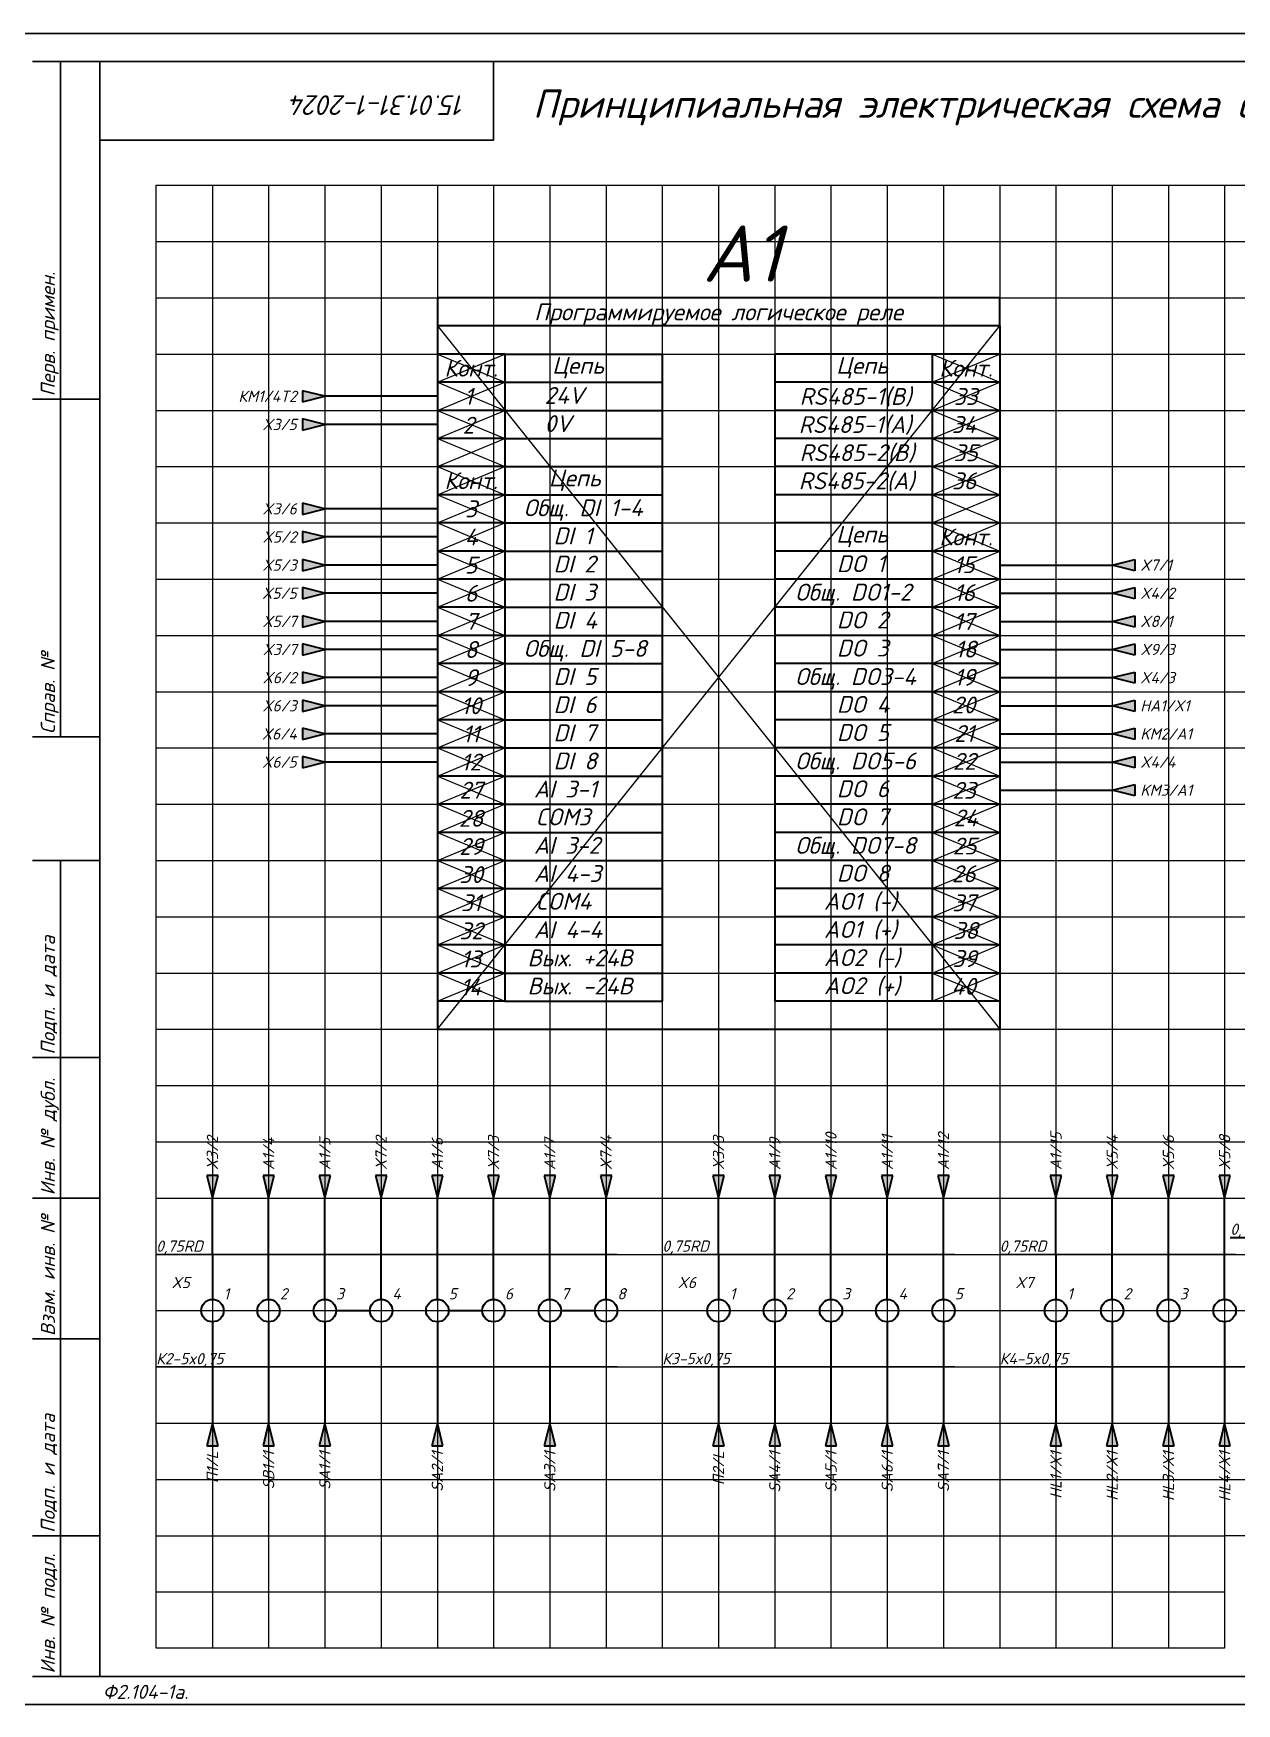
# Model space of a CAD drawing. Header units: millimetres. Extents: x 0 to 53000, y -591 to 24400.
# Drawn here: x 9268.2 to 9482.1, y 300.2 to 597 of the extents above; entities that cross this region are included whole.
import ezdxf
from ezdxf.enums import TextEntityAlignment as Align

# ---------------------------------------------------------------- set-up
doc = ezdxf.new("R2010")
doc.units = ezdxf.units.MM
doc.layers.add('Основная', color=7, linetype='Continuous', lineweight=30)
doc.layers.add('Тонкая для кабелей', color=7, linetype='Continuous', lineweight=15)
doc.layers.add('Привязки', color=2, linetype='Continuous', lineweight=0, plot=False, transparency=0.8)
doc.layers.add('рамка', color=253, linetype='Continuous', lineweight=5, transparency=0.8)
doc.styles.add('текст', font='isocpeui.ttf')

# ---------------------------------------------------------------- blocks, each defined once
blk = doc.blocks.new('*U110')
for p, q in [((8, 292), (20, 292)), ((13, 232), (13, 292)), ((90, 292), (90, 292)), ((90, 292), (90, 292)), ((90, 278), (90, 292)), ((90, 292), (90, 292)), ((90, 292), (90, 292)), ((90, 292), (90, 292)), ((20, 278), (90, 278)), ((8, 232), (20, 232)), ((13, 172), (13, 232)), ((8, 172), (20, 172)), ((8, 150), (20, 150)), ((13, 115), (13, 150)), ((8, 115), (20, 115)), ((13, 90), (13, 115)), ((8, 90), (20, 90)), ((13, 65), (13, 90)), ((8, 65), (20, 65)), ((13, 30), (13, 65)), ((8, 30), (20, 30)), ((13, 5), (13, 30)), ((20, 5), (8, 5))]:
    blk.add_line(p, q)
blk.add_lwpolyline([(20, 5), (415, 5), (415, 292), (20, 292)], close=True)
at = {"layer": 'Привязки'}
blk.add_lwpolyline([(0, 0), (420, 0), (420, 297), (0, 297)], close=True, dxfattribs=at)
at = {"layer": 'рамка'}
blk.add_lwpolyline([(0, 297), (420, 297), (420, 0), (0, 0)], close=True, dxfattribs=at)
at = {"style": 'текст'}
for s, p in [('Перв. примен.', (12, 232.5)), ('Справ. №', (12, 172.5)), ('Подп. и дата', (12, 115.5)), ('Инв. № дубл.', (12, 90.5)), ('Взам. инв. №', (12, 65.5)), ('Подп. и дата', (12, 30.5)), ('Инв. № подл.', (12, 5.5))]:
    blk.add_text(s, height=2.5, rotation=90, dxfattribs=at).set_placement(p)
for s, height, p in [('Ф2.104-1.', 0.005, (20, 4.99)), ('Ф2.104-1а.', 2.5, (20.5, 1))]:
    blk.add_text(s, height=height, dxfattribs=at).set_placement(p)
for tag, p, height in [('12', (90, 292), 0.00000373), ('13', (90, 292), 0.00000373), ('27', (90, 292), 0.00000522), ('29', (105, 249), 3.5), ('ИЗМ2', (230.5, 16), 2.5), ('ЛИСТИЗМ2', (237.5, 16), 2.5), ('№ДОКУМИЗМ2', (247.5, 16), 2.5), ('28', (415, 20), 0.0000438), ('ОБОЗНАЧЕНИЕ', (300, 11), 5), ('ИЗМ1', (230.5, 11), 2.5), ('ЛИСТИЗМ1', (237.5, 11), 2.5), ('№ДОКУМИЗМ1', (247.5, 11), 2.5), ('ПОДПИЗМ1', (270.5, 11), 2.5), ('ДАТАИЗМ1', (285.5, 11), 2.5), ('ДАТАНКОНТР', (285.5, 11), 2.5), ('ДАТАУТВ', (285.5, 6), 2.5), ('РАЗРАБ', (415, 5), 0.0000135), ('ЛИСТОВ', (415, 5), 0.0000135), ('ПРОВ', (415, 5), 0.0000135), ('ТКОНТР', (415, 5), 0.0000135), ('НКОНТР', (415, 5), 0.0000135), ('УТВ', (415, 5), 0.0000135), ('10', (415, 5), 0.0000135), ('11', (415, 5), 0.0000135), ('ПОДПИЗМ2', (415, 5), 0.0000135), ('ДАТАИЗМ2', (415, 5), 0.0000135), ('ИЗМ3', (415, 5), 0.0000135), ('ЛИСТИЗМ3', (415, 5), 0.0000135), ('№ДОКУМИЗМ3', (415, 5), 0.0000135), ('ПОДПИЗМ3', (415, 5), 0.0000135), ('ДАТАИЗМ3', (415, 5), 0.0000135), ('ИЗМ4', (415, 5), 0.0000135), ('ЛИСТИЗМ4', (415, 5), 0.0000135), ('№ДОКУМИЗМ4', (415, 5), 0.0000135), ('ПОДПИЗМ4', (415, 5), 0.0000135), ('ДАТАИЗМ4', (415, 5), 0.0000135), ('ДАТАРАЗРАБ', (415, 5), 0.0000135), ('ДАТАПРОВ', (415, 5), 0.0000135), ('ДАТАТКОНТР', (415, 5), 0.0000135)]:
    blk.add_attdef(tag, p, '', height=height, dxfattribs=at)
for tag, p, height, rotation in [('ОБОЗНАЧЕНИЕ-ВЕРХ', (85, 286), 3.5, 180), ('ПРИМЕНЯЕМОСТЬ', (19, 232.5), 2.5, 90), ('СПРАВ№', (19, 172.5), 2.5, 90), ('ДАТАУЧЁТАДУБЛ', (19, 115.5), 2.5, 90), ('ИНВ№ДУБЛ', (19, 90.5), 2.5, 90), ('ВЗАМИНВ№', (19, 65.5), 2.5, 90), ('ДАТАУЧЁТА', (19, 30.5), 2.5, 90), ('ИНВ№ПОДЛ', (19, 5.5), 2.5, 90)]:
    blk.add_attdef(tag, p, '', height=height, rotation=rotation, dxfattribs=at)
blk.add_attdef('30', text='', height=5, dxfattribs=at).set_placement((355, 34), align=Align.MIDDLE)
for tag, height, p in [('ЛИСТ', 2.5, (410, 9)), ('НАИМЕНОВАНИЕ1', 0.000027, (415, 5)), ('НАИМЕНОВАНИЕ2', 0.0000189, (415, 5)), ('НАИМЕНОВАНИЕ3', 0.0000189, (415, 5)), ('НАИМЕНОВАНИЕ4', 0.0000135, (415, 5)), ('МАССА', 0.0000189, (415, 5)), ('МАСШТАБ', 0.0000189, (415, 5)), ('МАТЕРИАЛ1', 0.0000135, (415, 5)), ('МАТЕРИАЛ2', 0.0000135, (415, 5)), ('МАТЕРИАЛ3', 0.0000135, (415, 5)), ('ПРЕДПРИЯТИЕ1', 0.0000189, (415, 5)), ('ПРЕДПРИЯТИЕ2', 0.0000189, (415, 5)), ('ПРЕДПРИЯТИЕ3', 0.0000189, (415, 5))]:
    blk.add_attdef(tag, text='', height=height, dxfattribs=at).set_placement(p, align=Align.CENTER)
for tag in ['ЛИТЕРА', 'ЛИТЕРА2', 'ЛИТЕРА3']:
    blk.add_attdef(tag, text='', height=0.0000135, dxfattribs=at).set_placement((415, 5), align=Align.RIGHT)
for tag in ['ИНДЕКС', 'ИНДЕКС2', 'ИНДЕКС3']:
    blk.add_attdef(tag, text='', height=0.0000135, dxfattribs=at).set_placement((415, 5), align=Align.TOP_LEFT)

msp = doc.modelspace()

# ---------------------------------------------------------------- hatches: boundary and pattern name
at = {"layer": 'Основная'}
h = msp.add_hatch(color=256, dxfattribs=at)
h.dxf.hatch_style = 1
h.paths.add_polyline_path([(9320, 532.5), (9316, 533.5), (9316, 532.5)])
h.paths.add_polyline_path([(9320, 532.5), (9316, 532.5), (9316, 531.5)])
h = msp.add_hatch(color=256, dxfattribs=at)
h.dxf.hatch_style = 1
h.paths.add_polyline_path([(9320, 527.5), (9316, 528.5), (9316, 527.5)])
h.paths.add_polyline_path([(9320, 527.5), (9316, 527.5), (9316, 526.5)])
h = msp.add_hatch(color=256, dxfattribs=at)
h.dxf.hatch_style = 1
h.paths.add_polyline_path([(9320, 512.5), (9316, 513.5), (9316, 512.5)])
h.paths.add_polyline_path([(9320, 512.5), (9316, 512.5), (9316, 511.5)])
h = msp.add_hatch(color=256, dxfattribs=at)
h.dxf.hatch_style = 1
h.paths.add_polyline_path([(9320, 507.5), (9316, 508.5), (9316, 507.5)])
h.paths.add_polyline_path([(9320, 507.5), (9316, 507.5), (9316, 506.5)])
h = msp.add_hatch(color=256, dxfattribs=at)
h.dxf.hatch_style = 1
h.paths.add_polyline_path([(9320, 502.5), (9316, 503.5), (9316, 502.5)])
h.paths.add_polyline_path([(9320, 502.5), (9316, 502.5), (9316, 501.5)])
h = msp.add_hatch(color=256, dxfattribs=at)
h.dxf.hatch_style = 1
h.paths.add_polyline_path([(9460, 502.5), (9464, 503.5), (9464, 502.5)])
h.paths.add_polyline_path([(9460, 502.5), (9464, 502.5), (9464, 501.5)])
h = msp.add_hatch(color=256, dxfattribs=at)
h.dxf.hatch_style = 1
h.paths.add_polyline_path([(9320, 497.5), (9316, 498.5), (9316, 497.5)])
h.paths.add_polyline_path([(9320, 497.5), (9316, 497.5), (9316, 496.5)])
h = msp.add_hatch(color=256, dxfattribs=at)
h.dxf.hatch_style = 1
h.paths.add_polyline_path([(9460, 497.5), (9464, 498.5), (9464, 497.5)])
h.paths.add_polyline_path([(9460, 497.5), (9464, 497.5), (9464, 496.5)])
h = msp.add_hatch(color=256, dxfattribs=at)
h.dxf.hatch_style = 1
h.paths.add_polyline_path([(9320, 492.5), (9316, 493.5), (9316, 492.5)])
h.paths.add_polyline_path([(9320, 492.5), (9316, 492.5), (9316, 491.5)])
h = msp.add_hatch(color=256, dxfattribs=at)
h.dxf.hatch_style = 1
h.paths.add_polyline_path([(9460, 492.5), (9464, 493.5), (9464, 492.5)])
h.paths.add_polyline_path([(9460, 492.5), (9464, 492.5), (9464, 491.5)])
h = msp.add_hatch(color=256, dxfattribs=at)
h.dxf.hatch_style = 1
h.paths.add_polyline_path([(9320, 487.5), (9316, 488.5), (9316, 487.5)])
h.paths.add_polyline_path([(9320, 487.5), (9316, 487.5), (9316, 486.5)])
h = msp.add_hatch(color=256, dxfattribs=at)
h.dxf.hatch_style = 1
h.paths.add_polyline_path([(9460, 487.5), (9464, 488.5), (9464, 487.5)])
h.paths.add_polyline_path([(9460, 487.5), (9464, 487.5), (9464, 486.5)])
h = msp.add_hatch(color=256, dxfattribs=at)
h.dxf.hatch_style = 1
h.paths.add_polyline_path([(9320, 482.5), (9316, 483.5), (9316, 482.5)])
h.paths.add_polyline_path([(9320, 482.5), (9316, 482.5), (9316, 481.5)])
h = msp.add_hatch(color=256, dxfattribs=at)
h.dxf.hatch_style = 1
h.paths.add_polyline_path([(9460, 482.5), (9464, 483.5), (9464, 482.5)])
h.paths.add_polyline_path([(9460, 482.5), (9464, 482.5), (9464, 481.5)])
h = msp.add_hatch(color=256, dxfattribs=at)
h.dxf.hatch_style = 1
h.paths.add_polyline_path([(9320, 477.5), (9316, 478.5), (9316, 477.5)])
h.paths.add_polyline_path([(9320, 477.5), (9316, 477.5), (9316, 476.5)])
h = msp.add_hatch(color=256, dxfattribs=at)
h.dxf.hatch_style = 1
h.paths.add_polyline_path([(9460, 477.5), (9464, 478.5), (9464, 477.5)])
h.paths.add_polyline_path([(9460, 477.5), (9464, 477.5), (9464, 476.5)])
h = msp.add_hatch(color=256, dxfattribs=at)
h.dxf.hatch_style = 1
h.paths.add_polyline_path([(9320, 472.5), (9316, 473.5), (9316, 472.5)])
h.paths.add_polyline_path([(9320, 472.5), (9316, 472.5), (9316, 471.5)])
h = msp.add_hatch(color=256, dxfattribs=at)
h.dxf.hatch_style = 1
h.paths.add_polyline_path([(9460, 472.5), (9464, 473.5), (9464, 472.5)])
h.paths.add_polyline_path([(9460, 472.5), (9464, 472.5), (9464, 471.5)])
h = msp.add_hatch(color=256, dxfattribs=at)
h.dxf.hatch_style = 1
h.paths.add_polyline_path([(9320, 467.5), (9316, 468.5), (9316, 467.5)])
h.paths.add_polyline_path([(9320, 467.5), (9316, 467.5), (9316, 466.5)])
h = msp.add_hatch(color=256, dxfattribs=at)
h.dxf.hatch_style = 1
h.paths.add_polyline_path([(9460, 467.5), (9464, 468.5), (9464, 467.5)])
h.paths.add_polyline_path([(9460, 467.5), (9464, 467.5), (9464, 466.5)])
h = msp.add_hatch(color=256, dxfattribs=at)
h.dxf.hatch_style = 1
h.paths.add_polyline_path([(9460, 462.5), (9464, 463.5), (9464, 462.5)])
h.paths.add_polyline_path([(9460, 462.5), (9464, 462.5), (9464, 461.5)])
h = msp.add_hatch(color=256, dxfattribs=at)
h.dxf.hatch_style = 1
h.paths.add_polyline_path([(9300, 390), (9301, 394), (9300, 394)])
h.paths.add_polyline_path([(9300, 390), (9300, 394), (9299, 394)])
h = msp.add_hatch(color=256, dxfattribs=at)
h.dxf.hatch_style = 1
h.paths.add_polyline_path([(9310, 390), (9311, 394), (9310, 394)])
h.paths.add_polyline_path([(9310, 390), (9310, 394), (9309, 394)])
h = msp.add_hatch(color=256, dxfattribs=at)
h.dxf.hatch_style = 1
h.paths.add_polyline_path([(9320, 390), (9321, 394), (9320, 394)])
h.paths.add_polyline_path([(9320, 390), (9320, 394), (9319, 394)])
h = msp.add_hatch(color=256, dxfattribs=at)
h.dxf.hatch_style = 1
h.paths.add_polyline_path([(9330, 390), (9331, 394), (9330, 394)])
h.paths.add_polyline_path([(9330, 390), (9330, 394), (9329, 394)])
h = msp.add_hatch(color=256, dxfattribs=at)
h.dxf.hatch_style = 1
h.paths.add_polyline_path([(9340, 390), (9341, 394), (9340, 394)])
h.paths.add_polyline_path([(9340, 390), (9340, 394), (9339, 394)])
h = msp.add_hatch(color=256, dxfattribs=at)
h.dxf.hatch_style = 1
h.paths.add_polyline_path([(9350, 390), (9351, 394), (9350, 394)])
h.paths.add_polyline_path([(9350, 390), (9350, 394), (9349, 394)])
h = msp.add_hatch(color=256, dxfattribs=at)
h.dxf.hatch_style = 1
h.paths.add_polyline_path([(9360, 390), (9361, 394), (9360, 394)])
h.paths.add_polyline_path([(9360, 390), (9360, 394), (9359, 394)])
h = msp.add_hatch(color=256, dxfattribs=at)
h.dxf.hatch_style = 1
h.paths.add_polyline_path([(9370, 390), (9371, 394), (9370, 394)])
h.paths.add_polyline_path([(9370, 390), (9370, 394), (9369, 394)])
h = msp.add_hatch(color=256, dxfattribs=at)
h.dxf.hatch_style = 1
h.paths.add_polyline_path([(9390, 390), (9391, 394), (9390, 394)])
h.paths.add_polyline_path([(9390, 390), (9390, 394), (9389, 394)])
h = msp.add_hatch(color=256, dxfattribs=at)
h.dxf.hatch_style = 1
h.paths.add_polyline_path([(9400, 390), (9401, 394), (9400, 394)])
h.paths.add_polyline_path([(9400, 390), (9400, 394), (9399, 394)])
h = msp.add_hatch(color=256, dxfattribs=at)
h.dxf.hatch_style = 1
h.paths.add_polyline_path([(9410, 390), (9411, 394), (9410, 394)])
h.paths.add_polyline_path([(9410, 390), (9410, 394), (9409, 394)])
h = msp.add_hatch(color=256, dxfattribs=at)
h.dxf.hatch_style = 1
h.paths.add_polyline_path([(9420, 390), (9421, 394), (9420, 394)])
h.paths.add_polyline_path([(9420, 390), (9420, 394), (9419, 394)])
h = msp.add_hatch(color=256, dxfattribs=at)
h.dxf.hatch_style = 1
h.paths.add_polyline_path([(9430, 390), (9431, 394), (9430, 394)])
h.paths.add_polyline_path([(9430, 390), (9430, 394), (9429, 394)])
h = msp.add_hatch(color=256, dxfattribs=at)
h.dxf.hatch_style = 1
h.paths.add_polyline_path([(9450, 390), (9451, 394), (9450, 394)])
h.paths.add_polyline_path([(9450, 390), (9450, 394), (9449, 394)])
h = msp.add_hatch(color=256, dxfattribs=at)
h.dxf.hatch_style = 1
h.paths.add_polyline_path([(9460, 390), (9461, 394), (9460, 394)])
h.paths.add_polyline_path([(9460, 390), (9460, 394), (9459, 394)])
h = msp.add_hatch(color=256, dxfattribs=at)
h.dxf.hatch_style = 1
h.paths.add_polyline_path([(9470, 390), (9471, 394), (9470, 394)])
h.paths.add_polyline_path([(9470, 390), (9470, 394), (9469, 394)])
h = msp.add_hatch(color=256, dxfattribs=at)
h.dxf.hatch_style = 1
h.paths.add_polyline_path([(9480, 390), (9481, 394), (9480, 394)])
h.paths.add_polyline_path([(9480, 390), (9480, 394), (9479, 394)])
h = msp.add_hatch(color=256, dxfattribs=at)
h.dxf.hatch_style = 1
h.paths.add_polyline_path([(9300, 350), (9299, 346), (9300, 346)])
h.paths.add_polyline_path([(9300, 350), (9300, 346), (9301, 346)])
h = msp.add_hatch(color=256, dxfattribs=at)
h.dxf.hatch_style = 1
h.paths.add_polyline_path([(9310, 350), (9309, 346), (9310, 346)])
h.paths.add_polyline_path([(9310, 350), (9310, 346), (9311, 346)])
h = msp.add_hatch(color=256, dxfattribs=at)
h.dxf.hatch_style = 1
h.paths.add_polyline_path([(9320, 350), (9319, 346), (9320, 346)])
h.paths.add_polyline_path([(9320, 350), (9320, 346), (9321, 346)])
h = msp.add_hatch(color=256, dxfattribs=at)
h.dxf.hatch_style = 1
h.paths.add_polyline_path([(9340, 350), (9339, 346), (9340, 346)])
h.paths.add_polyline_path([(9340, 350), (9340, 346), (9341, 346)])
h = msp.add_hatch(color=256, dxfattribs=at)
h.dxf.hatch_style = 1
h.paths.add_polyline_path([(9360, 350), (9359, 346), (9360, 346)])
h.paths.add_polyline_path([(9360, 350), (9360, 346), (9361, 346)])
h = msp.add_hatch(color=256, dxfattribs=at)
h.dxf.hatch_style = 1
h.paths.add_polyline_path([(9390, 350), (9389, 346), (9390, 346)])
h.paths.add_polyline_path([(9390, 350), (9390, 346), (9391, 346)])
h = msp.add_hatch(color=256, dxfattribs=at)
h.dxf.hatch_style = 1
h.paths.add_polyline_path([(9400, 350), (9399, 346), (9400, 346)])
h.paths.add_polyline_path([(9400, 350), (9400, 346), (9401, 346)])
h = msp.add_hatch(color=256, dxfattribs=at)
h.dxf.hatch_style = 1
h.paths.add_polyline_path([(9410, 350), (9409, 346), (9410, 346)])
h.paths.add_polyline_path([(9410, 350), (9410, 346), (9411, 346)])
h = msp.add_hatch(color=256, dxfattribs=at)
h.dxf.hatch_style = 1
h.paths.add_polyline_path([(9420, 350), (9419, 346), (9420, 346)])
h.paths.add_polyline_path([(9420, 350), (9420, 346), (9421, 346)])
h = msp.add_hatch(color=256, dxfattribs=at)
h.dxf.hatch_style = 1
h.paths.add_polyline_path([(9430, 350), (9429, 346), (9430, 346)])
h.paths.add_polyline_path([(9430, 350), (9430, 346), (9431, 346)])
h = msp.add_hatch(color=256, dxfattribs=at)
h.dxf.hatch_style = 1
h.paths.add_polyline_path([(9450, 350), (9449, 346), (9450, 346)])
h.paths.add_polyline_path([(9450, 350), (9450, 346), (9451, 346)])
h = msp.add_hatch(color=256, dxfattribs=at)
h.dxf.hatch_style = 1
h.paths.add_polyline_path([(9460, 350), (9459, 346), (9460, 346)])
h.paths.add_polyline_path([(9460, 350), (9460, 346), (9461, 346)])
h = msp.add_hatch(color=256, dxfattribs=at)
h.dxf.hatch_style = 1
h.paths.add_polyline_path([(9470, 350), (9469, 346), (9470, 346)])
h.paths.add_polyline_path([(9470, 350), (9470, 346), (9471, 346)])
h = msp.add_hatch(color=256, dxfattribs=at)
h.dxf.hatch_style = 1
h.paths.add_polyline_path([(9480, 350), (9479, 346), (9480, 346)])
h.paths.add_polyline_path([(9480, 350), (9480, 346), (9481, 346)])

# ---------------------------------------------------------------- linework, layer by layer
at = {"layer": 'Основная', "ltscale": 100}
msp.add_line((9440, 550), (9340, 550), dxfattribs=at)
at = {"layer": 'Основная'}
for p, q in [((9340, 550), (9340, 545)), ((9440, 545), (9440, 550)), ((9340, 545), (9340, 540)), ((9440, 545), (9440, 540)), ((9340, 540), (9340, 535)), ((9352, 540), (9352, 535)), ((9352, 540), (9380, 540)), ((9380, 540), (9380, 425)), ((9400, 540), (9400, 425)), ((9428, 540), (9400, 540)), ((9428, 540), (9428, 535)), ((9440, 540), (9440, 535)), ((9340, 535), (9340, 530)), ((9352, 535), (9352, 530)), ((9352, 535), (9380, 535)), ((9428, 535), (9400, 535)), ((9428, 535), (9428, 530)), ((9440, 535), (9440, 530)), ((9320, 532.5), (9316, 533.5)), ((9316, 533.5), (9316, 531.5)), ((9316, 531.5), (9320, 532.5)), ((9340, 532.5), (9320, 532.5)), ((9320, 527.5), (9316, 528.5)), ((9316, 528.5), (9316, 526.5)), ((9340, 530), (9340, 525)), ((9352, 530), (9352, 525)), ((9352, 530), (9380, 530)), ((9428, 530), (9400, 530)), ((9428, 530), (9428, 525)), ((9440, 530), (9440, 525)), ((9316, 526.5), (9320, 527.5)), ((9340, 527.5), (9320, 527.5)), ((9340, 525), (9340, 520)), ((9352, 525), (9352, 520)), ((9352, 525), (9380, 525)), ((9428, 525), (9400, 525)), ((9428, 525), (9428, 520)), ((9440, 525), (9440, 520)), ((9340, 520), (9340, 515)), ((9352, 520), (9352, 515)), ((9352, 520), (9380, 520)), ((9428, 520), (9400, 520)), ((9428, 520), (9428, 515)), ((9440, 520), (9440, 515)), ((9340, 515), (9340, 510)), ((9352, 515), (9352, 510)), ((9352, 515), (9380, 515)), ((9428, 515), (9400, 515)), ((9428, 515), (9428, 510)), ((9440, 515), (9440, 510)), ((9320, 512.5), (9316, 513.5)), ((9316, 513.5), (9316, 511.5)), ((9316, 511.5), (9320, 512.5)), ((9340, 512.5), (9320, 512.5)), ((9320, 507.5), (9316, 508.5)), ((9316, 508.5), (9316, 506.5)), ((9340, 510), (9340, 505)), ((9352, 510), (9352, 505)), ((9352, 510), (9380, 510)), ((9428, 510), (9400, 510)), ((9428, 510), (9428, 505)), ((9440, 510), (9440, 505)), ((9316, 506.5), (9320, 507.5)), ((9340, 507.5), (9320, 507.5)), ((9340, 505), (9340, 500)), ((9352, 505), (9352, 500)), ((9352, 505), (9380, 505)), ((9428, 505), (9400, 505)), ((9428, 505), (9428, 500)), ((9440, 505), (9440, 500)), ((9320, 502.5), (9316, 503.5)), ((9316, 503.5), (9316, 501.5)), ((9316, 501.5), (9320, 502.5)), ((9340, 502.5), (9320, 502.5)), ((9440, 502.5), (9460, 502.5)), ((9460, 502.5), (9464, 503.5)), ((9464, 501.5), (9460, 502.5)), ((9464, 503.5), (9464, 501.5)), ((9340, 500), (9340, 495)), ((9352, 500), (9352, 495)), ((9352, 500), (9380, 500)), ((9428, 500), (9400, 500)), ((9428, 500), (9428, 495)), ((9440, 500), (9440, 495)), ((9320, 497.5), (9316, 498.5)), ((9316, 498.5), (9316, 496.5)), ((9316, 496.5), (9320, 497.5)), ((9340, 497.5), (9320, 497.5)), ((9440, 497.5), (9460, 497.5)), ((9460, 497.5), (9464, 498.5)), ((9464, 496.5), (9460, 497.5)), ((9464, 498.5), (9464, 496.5)), ((9320, 492.5), (9316, 493.5)), ((9316, 493.5), (9316, 491.5)), ((9340, 495), (9340, 490)), ((9352, 495), (9352, 490)), ((9352, 495), (9380, 495)), ((9428, 495), (9400, 495)), ((9428, 495), (9428, 490)), ((9440, 495), (9440, 490)), ((9460, 492.5), (9464, 493.5)), ((9464, 493.5), (9464, 491.5)), ((9316, 491.5), (9320, 492.5)), ((9340, 492.5), (9320, 492.5)), ((9340, 490), (9340, 485)), ((9352, 490), (9352, 485)), ((9352, 490), (9380, 490)), ((9428, 490), (9400, 490)), ((9428, 490), (9428, 485)), ((9440, 492.5), (9460, 492.5)), ((9440, 490), (9440, 485)), ((9464, 491.5), (9460, 492.5)), ((9320, 487.5), (9316, 488.5)), ((9316, 488.5), (9316, 486.5)), ((9316, 486.5), (9320, 487.5)), ((9340, 487.5), (9320, 487.5)), ((9440, 487.5), (9460, 487.5)), ((9460, 487.5), (9464, 488.5)), ((9464, 486.5), (9460, 487.5)), ((9464, 488.5), (9464, 486.5)), ((9340, 485), (9340, 480)), ((9352, 485), (9352, 480)), ((9352, 485), (9380, 485)), ((9428, 485), (9400, 485)), ((9428, 485), (9428, 480)), ((9440, 485), (9440, 480)), ((9320, 482.5), (9316, 483.5)), ((9316, 483.5), (9316, 481.5)), ((9316, 481.5), (9320, 482.5)), ((9340, 482.5), (9320, 482.5)), ((9440, 482.5), (9460, 482.5)), ((9460, 482.5), (9464, 483.5)), ((9464, 481.5), (9460, 482.5)), ((9464, 483.5), (9464, 481.5)), ((9320, 477.5), (9316, 478.5)), ((9316, 478.5), (9316, 476.5)), ((9340, 480), (9340, 475)), ((9352, 480), (9352, 475)), ((9352, 480), (9380, 480)), ((9428, 480), (9400, 480)), ((9428, 480), (9428, 475)), ((9440, 480), (9440, 475)), ((9460, 477.5), (9464, 478.5)), ((9464, 478.5), (9464, 476.5)), ((9316, 476.5), (9320, 477.5)), ((9340, 477.5), (9320, 477.5)), ((9340, 475), (9340, 470)), ((9352, 475), (9352, 470)), ((9352, 475), (9380, 475)), ((9428, 475), (9400, 475)), ((9428, 475), (9428, 470)), ((9440, 477.5), (9460, 477.5)), ((9440, 475), (9440, 470)), ((9464, 476.5), (9460, 477.5)), ((9320, 472.5), (9316, 473.5)), ((9316, 473.5), (9316, 471.5)), ((9316, 471.5), (9320, 472.5)), ((9340, 472.5), (9320, 472.5)), ((9440, 472.5), (9460, 472.5)), ((9460, 472.5), (9464, 473.5)), ((9464, 471.5), (9460, 472.5)), ((9464, 473.5), (9464, 471.5)), ((9340, 470), (9340, 465)), ((9352, 470), (9352, 465)), ((9352, 470), (9380, 470)), ((9428, 470), (9400, 470)), ((9428, 470), (9428, 465)), ((9440, 470), (9440, 465)), ((9320, 467.5), (9316, 468.5)), ((9316, 468.5), (9316, 466.5)), ((9316, 466.5), (9320, 467.5)), ((9340, 467.5), (9320, 467.5)), ((9440, 467.5), (9460, 467.5)), ((9460, 467.5), (9464, 468.5)), ((9464, 466.5), (9460, 467.5)), ((9464, 468.5), (9464, 466.5)), ((9340, 465), (9340, 460)), ((9352, 465), (9352, 460)), ((9352, 465), (9380, 465)), ((9428, 465), (9400, 465)), ((9428, 465), (9428, 460)), ((9440, 465), (9440, 460)), ((9460, 462.5), (9464, 463.5)), ((9464, 463.5), (9464, 461.5)), ((9440, 462.5), (9460, 462.5)), ((9464, 461.5), (9460, 462.5)), ((9340, 460), (9340, 455)), ((9352, 460), (9352, 455)), ((9352, 460), (9380, 460)), ((9428, 460), (9400, 460)), ((9428, 460), (9428, 455)), ((9440, 460), (9440, 455)), ((9340, 455), (9340, 450)), ((9352, 455), (9352, 450)), ((9352, 455), (9380, 455)), ((9428, 455), (9400, 455)), ((9428, 455), (9428, 450)), ((9440, 455), (9440, 450)), ((9340, 450), (9340, 445)), ((9352, 450), (9352, 445)), ((9352, 450), (9380, 450)), ((9428, 450), (9400, 450)), ((9428, 450), (9428, 445)), ((9440, 450), (9440, 445)), ((9340, 445), (9340, 440)), ((9352, 445), (9352, 440)), ((9352, 445), (9380, 445)), ((9428, 445), (9400, 445)), ((9428, 445), (9428, 440)), ((9440, 445), (9440, 440)), ((9340, 440), (9340, 435)), ((9352, 440), (9352, 435)), ((9352, 440), (9380, 440)), ((9428, 440), (9400, 440)), ((9428, 440), (9428, 435)), ((9440, 440), (9440, 435)), ((9340, 435), (9340, 430)), ((9352, 435), (9352, 430)), ((9352, 435), (9380, 435)), ((9428, 435), (9400, 435)), ((9428, 435), (9428, 430)), ((9440, 435), (9440, 430)), ((9340, 430), (9340, 425)), ((9352, 430), (9352, 425)), ((9352, 430), (9380, 430)), ((9428, 430), (9400, 430)), ((9428, 430), (9428, 425)), ((9440, 430), (9440, 425)), ((9340, 425), (9340, 420)), ((9352, 425), (9380, 425)), ((9428, 425), (9400, 425)), ((9440, 425), (9440, 420)), ((9340, 420), (9440, 420)), ((9299, 394), (9300, 390)), ((9301, 394), (9299, 394)), ((9300, 390), (9301, 394)), ((9309, 394), (9310, 390)), ((9311, 394), (9309, 394)), ((9310, 390), (9311, 394)), ((9319, 394), (9320, 390)), ((9321, 394), (9319, 394)), ((9320, 390), (9321, 394)), ((9329, 394), (9330, 390)), ((9331, 394), (9329, 394)), ((9330, 390), (9331, 394)), ((9339, 394), (9340, 390)), ((9341, 394), (9339, 394)), ((9340, 390), (9341, 394)), ((9349, 394), (9350, 390)), ((9351, 394), (9349, 394)), ((9350, 390), (9351, 394)), ((9359, 394), (9360, 390)), ((9361, 394), (9359, 394)), ((9360, 390), (9361, 394)), ((9369, 394), (9370, 390)), ((9371, 394), (9369, 394)), ((9370, 390), (9371, 394)), ((9389, 394), (9390, 390)), ((9391, 394), (9389, 394)), ((9390, 390), (9391, 394)), ((9399, 394), (9400, 390)), ((9401, 394), (9399, 394)), ((9400, 390), (9401, 394)), ((9409, 394), (9410, 390)), ((9411, 394), (9409, 394)), ((9410, 390), (9411, 394)), ((9419, 394), (9420, 390)), ((9421, 394), (9419, 394)), ((9420, 390), (9421, 394)), ((9429, 394), (9430, 390)), ((9431, 394), (9429, 394)), ((9430, 390), (9431, 394)), ((9449, 394), (9450, 390)), ((9451, 394), (9449, 394)), ((9450, 390), (9451, 394)), ((9459, 394), (9460, 390)), ((9461, 394), (9459, 394)), ((9460, 390), (9461, 394)), ((9469, 394), (9470, 390)), ((9471, 394), (9469, 394)), ((9470, 390), (9471, 394)), ((9479, 394), (9480, 390)), ((9481, 394), (9479, 394)), ((9480, 390), (9481, 394)), ((9300, 380), (9300, 390)), ((9310, 380), (9310, 390)), ((9320, 380), (9320, 390)), ((9330, 380), (9330, 390)), ((9340, 380), (9340, 390)), ((9350, 380), (9350, 390)), ((9360, 380), (9360, 390)), ((9370, 380), (9370, 390)), ((9390, 380), (9390, 390)), ((9400, 380), (9400, 390)), ((9410, 380), (9410, 390)), ((9420, 380), (9420, 390)), ((9430, 380), (9430, 390)), ((9450, 380), (9450, 390)), ((9460, 380), (9460, 390)), ((9470, 380), (9470, 390)), ((9480, 380), (9480, 390)), ((9481, 383), (9492, 383)), ((9300, 380), (9300, 372)), ((9310, 372), (9310, 380)), ((9320, 372), (9320, 380)), ((9330, 372), (9330, 380)), ((9340, 372), (9340, 380)), ((9350, 372), (9350, 380)), ((9360, 372), (9360, 380)), ((9370, 372), (9370, 380)), ((9390, 380), (9390, 372)), ((9400, 372), (9400, 380)), ((9410, 372), (9410, 380)), ((9420, 372), (9420, 380)), ((9430, 372), (9430, 380)), ((9450, 380), (9450, 372)), ((9460, 372), (9460, 380)), ((9470, 372), (9470, 380)), ((9480, 372), (9480, 380)), ((9322, 370), (9328, 370)), ((9342, 370), (9348, 370)), ((9362, 370), (9368, 370)), ((9300, 368), (9300, 350)), ((9310, 368), (9310, 350)), ((9320, 368), (9320, 350)), ((9340, 368), (9340, 350)), ((9360, 368), (9360, 350)), ((9390, 368), (9390, 350)), ((9400, 368), (9400, 350)), ((9410, 368), (9410, 350)), ((9420, 368), (9420, 350)), ((9430, 368), (9430, 350)), ((9450, 368), (9450, 350)), ((9460, 368), (9460, 350)), ((9470, 368), (9470, 350)), ((9480, 368), (9480, 350)), ((9300, 350), (9299, 346)), ((9301, 346), (9300, 350)), ((9310, 350), (9309, 346)), ((9311, 346), (9310, 350)), ((9320, 350), (9319, 346)), ((9321, 346), (9320, 350)), ((9340, 350), (9339, 346)), ((9341, 346), (9340, 350)), ((9360, 350), (9359, 346)), ((9361, 346), (9360, 350)), ((9390, 350), (9389, 346)), ((9391, 346), (9390, 350)), ((9400, 350), (9399, 346)), ((9401, 346), (9400, 350)), ((9410, 350), (9409, 346)), ((9411, 346), (9410, 350)), ((9420, 350), (9419, 346)), ((9421, 346), (9420, 350)), ((9430, 350), (9429, 346)), ((9431, 346), (9430, 350)), ((9450, 350), (9449, 346)), ((9451, 346), (9450, 350)), ((9460, 350), (9459, 346)), ((9461, 346), (9460, 350)), ((9470, 350), (9469, 346)), ((9471, 346), (9470, 350)), ((9480, 350), (9479, 346)), ((9481, 346), (9480, 350)), ((9299, 346), (9301, 346)), ((9309, 346), (9311, 346)), ((9319, 346), (9321, 346)), ((9339, 346), (9341, 346)), ((9359, 346), (9361, 346)), ((9389, 346), (9391, 346)), ((9399, 346), (9401, 346)), ((9409, 346), (9411, 346)), ((9419, 346), (9421, 346)), ((9429, 346), (9431, 346)), ((9449, 346), (9451, 346)), ((9459, 346), (9461, 346)), ((9469, 346), (9471, 346)), ((9479, 346), (9481, 346))]:
    msp.add_line(p, q, dxfattribs=at)
at = {"layer": 'Основная', "ltscale": 0.05}
for p, q in [((9440, 545), (9340, 545)), ((9352, 540), (9340, 540)), ((9440, 540), (9428, 540)), ((9352, 535), (9340, 535)), ((9440, 535), (9428, 535)), ((9352, 530), (9340, 530)), ((9440, 530), (9428, 530)), ((9352, 525), (9340, 525)), ((9440, 525), (9428, 525)), ((9352, 520), (9340, 520)), ((9440, 520), (9428, 520)), ((9352, 515), (9340, 515)), ((9440, 515), (9428, 515)), ((9352, 510), (9340, 510)), ((9440, 510), (9428, 510)), ((9352, 505), (9340, 505)), ((9440, 505), (9428, 505)), ((9352, 500), (9340, 500)), ((9440, 500), (9428, 500)), ((9352, 495), (9340, 495)), ((9440, 495), (9428, 495)), ((9352, 490), (9340, 490)), ((9440, 490), (9428, 490)), ((9352, 485), (9340, 485)), ((9440, 485), (9428, 485)), ((9352, 480), (9340, 480)), ((9440, 480), (9428, 480)), ((9352, 475), (9340, 475)), ((9440, 475), (9428, 475)), ((9352, 470), (9340, 470)), ((9440, 470), (9428, 470)), ((9352, 465), (9340, 465)), ((9440, 465), (9428, 465)), ((9352, 460), (9340, 460)), ((9440, 460), (9428, 460)), ((9352, 455), (9340, 455)), ((9440, 455), (9428, 455)), ((9352, 450), (9340, 450)), ((9440, 450), (9428, 450)), ((9352, 445), (9340, 445)), ((9440, 445), (9428, 445)), ((9352, 440), (9340, 440)), ((9440, 440), (9428, 440)), ((9352, 435), (9340, 435)), ((9440, 435), (9428, 435)), ((9352, 430), (9340, 430)), ((9440, 430), (9428, 430)), ((9352, 425), (9340, 425)), ((9440, 425), (9428, 425))]:
    msp.add_line(p, q, dxfattribs=at)
at = {"layer": 'Основная'}
for centre in [(9300, 370), (9310, 370), (9320, 370), (9330, 370), (9340, 370), (9350, 370), (9360, 370), (9370, 370), (9390, 370), (9400, 370), (9410, 370), (9420, 370), (9430, 370), (9450, 370), (9460, 370), (9470, 370), (9480, 370)]:
    msp.add_circle(centre, 2, dxfattribs=at)
at = {"layer": 'Привязки'}
for p, q in [((9290, 570), (9660, 570)), ((9290, 310), (9290, 570)), ((9300, 570), (9300, 310)), ((9310, 570), (9310, 310)), ((9320, 570), (9320, 310)), ((9330, 570), (9330, 310)), ((9340, 570), (9340, 310)), ((9350, 570), (9350, 310)), ((9360, 570), (9360, 310)), ((9370, 570), (9370, 310)), ((9380, 570), (9380, 310)), ((9390, 570), (9390, 310)), ((9400, 570), (9400, 310)), ((9410, 570), (9410, 310)), ((9420, 570), (9420, 310)), ((9430, 570), (9430, 310)), ((9440, 570), (9440, 310)), ((9450, 570), (9450, 310)), ((9460, 570), (9460, 310)), ((9470, 570), (9470, 310)), ((9480, 570), (9480, 330)), ((9290, 560), (9660, 560)), ((9290, 550), (9660, 550)), ((9340, 420), (9440, 545)), ((9340, 545), (9440, 420)), ((9290, 540), (9660, 540)), ((9340, 535), (9352, 540)), ((9340, 540), (9352, 535)), ((9428, 535), (9440, 540)), ((9428, 540), (9440, 535)), ((9340, 530), (9352, 535)), ((9340, 535), (9352, 530)), ((9428, 530), (9440, 535)), ((9428, 535), (9440, 530)), ((9290, 530), (9660, 530)), ((9340, 525), (9352, 530)), ((9340, 530), (9352, 525)), ((9428, 525), (9440, 530)), ((9428, 530), (9440, 525)), ((9340, 520), (9352, 525)), ((9340, 525), (9352, 520)), ((9428, 520), (9440, 525)), ((9428, 525), (9440, 520)), ((9290, 520), (9660, 520)), ((9340, 515), (9352, 520)), ((9340, 520), (9352, 515)), ((9428, 515), (9440, 520)), ((9428, 520), (9440, 515)), ((9340, 510), (9352, 515)), ((9340, 515), (9352, 510)), ((9428, 510), (9440, 515)), ((9428, 515), (9440, 510)), ((9290, 510), (9660, 510)), ((9340, 505), (9352, 510)), ((9340, 510), (9352, 505)), ((9428, 505), (9440, 510)), ((9428, 510), (9440, 505)), ((9340, 500), (9352, 505)), ((9340, 505), (9352, 500)), ((9428, 500), (9440, 505)), ((9428, 505), (9440, 500)), ((9290, 500), (9660, 500)), ((9340, 495), (9352, 500)), ((9340, 500), (9352, 495)), ((9428, 495), (9440, 500)), ((9428, 500), (9440, 495)), ((9340, 490), (9352, 495)), ((9340, 495), (9352, 490)), ((9428, 490), (9440, 495)), ((9428, 495), (9440, 490)), ((9290, 490), (9660, 490)), ((9340, 485), (9352, 490)), ((9340, 490), (9352, 485)), ((9428, 485), (9440, 490)), ((9428, 490), (9440, 485)), ((9340, 480), (9352, 485)), ((9340, 485), (9352, 480)), ((9428, 480), (9440, 485)), ((9428, 485), (9440, 480)), ((9290, 480), (9660, 480)), ((9340, 475), (9352, 480)), ((9340, 480), (9352, 475)), ((9428, 475), (9440, 480)), ((9428, 480), (9440, 475)), ((9340, 470), (9352, 475)), ((9340, 475), (9352, 470)), ((9428, 470), (9440, 475)), ((9428, 475), (9440, 470)), ((9290, 470), (9660, 470)), ((9340, 465), (9352, 470)), ((9340, 470), (9352, 465)), ((9428, 465), (9440, 470)), ((9428, 470), (9440, 465)), ((9340, 460), (9352, 465)), ((9340, 465), (9352, 460)), ((9428, 460), (9440, 465)), ((9428, 465), (9440, 460)), ((9290, 460), (9660, 460)), ((9340, 455), (9352, 460)), ((9340, 460), (9352, 455)), ((9428, 455), (9440, 460)), ((9428, 460), (9440, 455)), ((9340, 450), (9352, 455)), ((9340, 455), (9352, 450)), ((9428, 450), (9440, 455)), ((9428, 455), (9440, 450)), ((9290, 450), (9660, 450)), ((9340, 445), (9352, 450)), ((9340, 450), (9352, 445)), ((9428, 445), (9440, 450)), ((9428, 450), (9440, 445)), ((9340, 440), (9352, 445)), ((9340, 445), (9352, 440)), ((9428, 440), (9440, 445)), ((9428, 445), (9440, 440)), ((9290, 440), (9660, 440)), ((9340, 435), (9352, 440)), ((9340, 440), (9352, 435)), ((9428, 435), (9440, 440)), ((9428, 440), (9440, 435)), ((9340, 430), (9352, 435)), ((9340, 435), (9352, 430)), ((9428, 430), (9440, 435)), ((9428, 435), (9440, 430)), ((9290, 430), (9660, 430)), ((9340, 425), (9352, 430)), ((9340, 430), (9352, 425)), ((9428, 425), (9440, 430)), ((9428, 430), (9440, 425)), ((9290, 420), (9660, 420)), ((9290, 410), (9660, 410)), ((9290, 400), (9660, 400)), ((9290, 390), (9660, 390)), ((9290, 380), (9660, 380)), ((9290, 370), (9660, 370)), ((9290, 360), (9660, 360)), ((9290, 350), (9660, 350)), ((9290, 340), (9660, 340)), ((9290, 330), (9480, 330)), ((9660, 330), (9480, 330)), ((9480, 330), (9480, 310)), ((9290, 320), (9480, 320)), ((9480, 310), (9290, 310))]:
    msp.add_line(p, q, dxfattribs=at)
at = {"layer": 'Тонкая для кабелей'}
for p, q in [((9372, 380), (9290, 380)), ((9432, 380), (9380, 380)), ((9482, 380), (9440, 380)), ((9372, 360), (9290, 360)), ((9432, 360), (9380, 360)), ((9492, 360), (9440, 360))]:
    msp.add_line(p, q, dxfattribs=at)

# ---------------------------------------------------------------- block references
ref = msp.add_blockref('*U110', (9260, 300))
ref.add_attrib('ОБОЗНАЧЕНИЕ-ВЕРХ', '15.01.31-1-2024', (9345, 586), dxfattribs={"height": 3.5, "rotation": 180, "style": 'текст'})

# ---------------------------------------------------------------- texts
at = {"layer": 'Основная', "style": 'текст'}
for s, p in [('Конт.', (9346, 537.5)), ('Конт.', (9434, 537.5)), ('1', (9345.54847, 532.4887)), ('33', (9433.95783, 532.46551)), ('2', (9345.53427, 527.36458)), ('34', (9433.66161, 527.47244)), ('35', (9433.95783, 522.46551)), ('Конт.', (9346, 517.5)), ('36', (9433.66161, 517.47244)), ('3', (9346, 512.5)), ('4', (9346, 507.5)), ('Конт.', (9434, 507.5)), ('5', (9346, 502.5)), ('15', (9433.68645, 502.56927)), ('6', (9346, 497.5)), ('16', (9433.72003, 497.62104)), ('7', (9346, 492.5)), ('17', (9433.66523, 492.47244)), ('8', (9346, 487.5)), ('18', (9433.96145, 487.56927)), ('9', (9346, 482.5)), ('19', (9433.76145, 482.56927)), ('10', (9346, 477.5)), ('20', (9433.58801, 477.64161)), ('11', (9346, 472.5)), ('21', (9433.68645, 472.56927)), ('22', (9433.72003, 467.62104)), ('12', (9346, 467.5)), ('27', (9346, 462.5)), ('23', (9433.66523, 462.47244)), ('28', (9346, 457.5)), ('24', (9433.96145, 457.56927)), ('29', (9346, 452.5)), ('25', (9433.76145, 452.56927)), ('30', (9346, 447.5)), ('26', (9433.58801, 447.64161)), ('31', (9346, 442.5)), ('37', (9433.66523, 442.47244)), ('32', (9346, 437.5)), ('38', (9433.96145, 437.56927)), ('13', (9346, 432.5)), ('39', (9433.76145, 432.56927)), ('14', (9346, 427.5)), ('40', (9433.58801, 427.64161))]:
    msp.add_text(s, height=3, dxfattribs=at).set_placement(p, align=Align.MIDDLE_CENTER)
for s, p in [('Цепь', (9360.41481, 536.5)), ('Цепь', (9410.91878, 536.5)), ('24V', (9359.0625, 531.15317)), ('RS485-1(B)', (9404.41098, 530.97795)), ('0V', (9359.0625, 526.15317)), ('RS485-1(A)', (9404.26098, 525.97795)), ('RS485-2(B)', (9404.41098, 520.97795)), ('Цепь', (9359.82518, 516.5)), ('RS485-2(A)', (9404.26098, 515.97795)), ('Общ. DI 1-4', (9355.3665, 511.19201)), ('DI 1', (9360.64471, 506.19201)), ('Цепь', (9410.91878, 506.5)), ('DI 2', (9360.64471, 501.19201)), ('DO 1', (9411.04294, 501.25)), ('DI 3', (9360.64471, 496.19201)), ('Общ. DO1-2', (9403.6427, 496.19201)), ('DI 4', (9360.64471, 491.19201)), ('DO 2', (9411.04294, 491.25)), ('Общ. DI 5-8', (9355.3665, 486.19201)), ('DO 3', (9411.04294, 486.25)), ('DI 5', (9360.64471, 481.19201)), ('Общ. DO3-4', (9403.6427, 481.19201)), ('DI 6', (9360.64471, 476.19201)), ('DO 4', (9411.04294, 476.25)), ('DI 7', (9360.64471, 471.19201)), ('DO 5', (9411.04294, 471.25)), ('DI 8', (9360.64471, 466.19201)), ('Общ. DO5-6', (9403.6427, 466.19201)), ('AI 3-1', (9357.1615, 461.19201)), ('DO 6', (9411.04294, 461.25)), ('COM3', (9357.45772, 456.25)), ('DO 7', (9411.04294, 456.25)), ('AI 3-2', (9357.1615, 451.19201)), ('Общ. DO7-8', (9403.6427, 451.19201)), ('AI 4-3', (9357.1615, 446.19201)), ('DO 8', (9411.04294, 446.25)), ('COM4', (9357.45772, 441.25)), ('AO1 (-)', (9408.74911, 441.25)), ('AO1 (+)', (9408.74911, 436.25)), ('AI 4-4', (9357.1615, 436.19201)), ('Вых. +24В', (9356.02027, 431.19201)), ('AO2 (-)', (9408.74911, 431.25)), ('Вых. -24В', (9356.02027, 426.19201)), ('AO2 (+)', (9408.74911, 426.25))]:
    msp.add_text(s, height=3, dxfattribs=at).set_placement(p)
for s, width, heights, insert, char_height, attachment_point in [('Принципиальная электрическая схема с питанием ПЛР 24VDC и питанием входов ПЛР 24VDC\\PВыходы парные', 333.9398066, [15.99579], (9510.0001, 586.99998), 5, 2), ('Программируемое логическое реле', 84.2365764, [0], (9390, 549), 3, 2), ('КМ1/4T2', 10, [0], (9315, 532.5), 2, 6), ('X3/5', 10, [0], (9315, 527.5), 2, 6), ('X3/6', 10, [0], (9315, 512.5), 2, 6), ('X5/2', 10, [0], (9315, 507.5), 2, 6), ('X5/3', 10, [0], (9315, 502.5), 2, 6), ('X7/1', 10, [0], (9465, 502.5), 2, 4), ('X5/5', 10, [0], (9315, 497.5), 2, 6), ('X4/2', 10, [0], (9465, 497.5), 2, 4), ('X5/7', 10, [0], (9315, 492.5), 2, 6), ('X8/1', 10, [0], (9465, 492.5), 2, 4), ('X3/7', 10, [0], (9315, 487.5), 2, 6), ('X9/3', 10, [0], (9465, 487.5), 2, 4), ('X6/2', 10, [0], (9315, 482.5), 2, 6), ('X4/3', 10, [0], (9465, 482.5), 2, 4), ('X6/3', 10, [0], (9315, 477.5), 2, 6), ('HA1/X1', 10, [0], (9465, 477.5), 2, 4), ('X6/4', 10, [0], (9315, 472.5), 2, 6), ('KM2/A1', 10, [0], (9465, 472.5), 2, 4), ('X6/5', 10, [0], (9315, 467.5), 2, 6), ('X4/4', 10, [0], (9465, 467.5), 2, 4), ('KM3/A1', 10, [0], (9465, 462.5), 2, 4), ('X5', 10, [0], (9296, 374), 2, 9), ('X6', 10, [0], (9386, 374), 2, 9), ('X7', 10, [2.17659], (9446, 374), 2, 9), ('1', 3, [0], (9302, 372), 2, 7), ('2', 3, [0], (9312, 372), 2, 7), ('3', 3, [0], (9322, 372), 2, 7), ('4', 3, [0], (9332, 372), 2, 7), ('5', 3, [0], (9342, 372), 2, 7), ('6', 3, [0], (9352, 372), 2, 7), ('7', 3, [0], (9362, 372), 2, 7), ('8', 3, [0], (9372, 372), 2, 7), ('1', 3, [0], (9392, 372), 2, 7), ('2', 3, [0], (9402, 372), 2, 7), ('3', 3, [0], (9412, 372), 2, 7), ('4', 3, [0], (9422, 372), 2, 7), ('5', 3, [0], (9432, 372), 2, 7), ('1', 3, [0], (9452, 372), 2, 7), ('2', 3, [0], (9462, 372), 2, 7), ('3', 3, [0], (9472, 372), 2, 7)]:
    msp.add_mtext_dynamic_manual_height_columns(s, width=width, gutter_width=200, heights=heights, dxfattribs=dict(at, insert=insert, char_height=char_height, attachment_point=attachment_point))
at = {"layer": 'Основная', "insert": (9394.13512, 557.85509), "char_height": 10, "width": 15.4855599, "attachment_point": 5, "style": 'текст'}
msp.add_mtext('А1', dxfattribs=at)
at = {"layer": 'Основная', "char_height": 2, "rotation": 90, "style": 'текст'}
for s, width, insert, attachment_point in [('X3/2', 5.8793103, (9299, 395), 1), ('A1/4', 5.8793103, (9309, 395), 1), ('A1/5', 5.8793103, (9319, 395), 1), ('X7/2', 5.8793103, (9329, 395), 1), ('A1/6', 5.8793103, (9339, 395), 1), ('X7/3', 5.8793103, (9349, 395), 1), ('A1/7', 5.8793103, (9359, 395), 1), ('X7/4', 5.8793103, (9369, 395), 1), ('X3/3', 5.8793103, (9389, 395), 1), ('A1/9', 5.8793103, (9399, 395), 1), ('A1/10', 5.8793103, (9409, 395), 1), ('A1/11', 5.8793103, (9419, 395), 1), ('A1/12', 5.8793103, (9429, 395), 1), ('A1/15', 5.8793103, (9449, 395), 1), ('X5/4', 5.8793103, (9459, 395), 1), ('X5/6', 5.8793103, (9469, 395), 1), ('X5/8', 5.8793103, (9479, 395), 1), ('П1/L', 5.8793103, (9301, 345), 9), ('SB1/1', 5.8793103, (9311, 345), 9), ('SA1/1', 5.8793103, (9321, 345), 9), ('SA2/1', 5.8793103, (9341, 345), 9), ('SA3/1', 5.8793103, (9361, 345), 9), ('П2/L', 5.8793103, (9391, 345), 9), ('SA4/1', 5.8793103, (9401, 345), 9), ('SA5/1', 5.8793103, (9411, 345), 9), ('SA6/1', 5.8793103, (9421, 345), 9), ('SA7/1', 5.8793103, (9431, 345), 9), ('HL1/X1', 7.9307531, (9451, 345), 9), ('HL2/X1', 5.8793103, (9461, 345), 9), ('HL3/X1', 5.8793103, (9471, 345), 9), ('HL4/X1', 5.8793103, (9481, 345), 9)]:
    msp.add_mtext_dynamic_manual_height_columns(s, width=width, gutter_width=200, heights=[0], dxfattribs=dict(at, insert=insert, attachment_point=attachment_point))
at = {"layer": 'Тонкая для кабелей', "char_height": 2, "attachment_point": 7, "style": 'текст'}
for s, insert in [('0,75BK', (9481, 383)), ('0,75RD', (9290, 380)), ('0,75RD', (9380, 380)), ('0,75RD', (9440, 380)), ('К2-5x0,75', (9290, 360)), ('К3-5x0,75', (9380, 360)), ('К4-5x0,75', (9440, 360))]:
    msp.add_mtext_dynamic_manual_height_columns(s, width=10, gutter_width=200, heights=[0], dxfattribs=dict(at, insert=insert))

doc.saveas('drawing.dxf')
